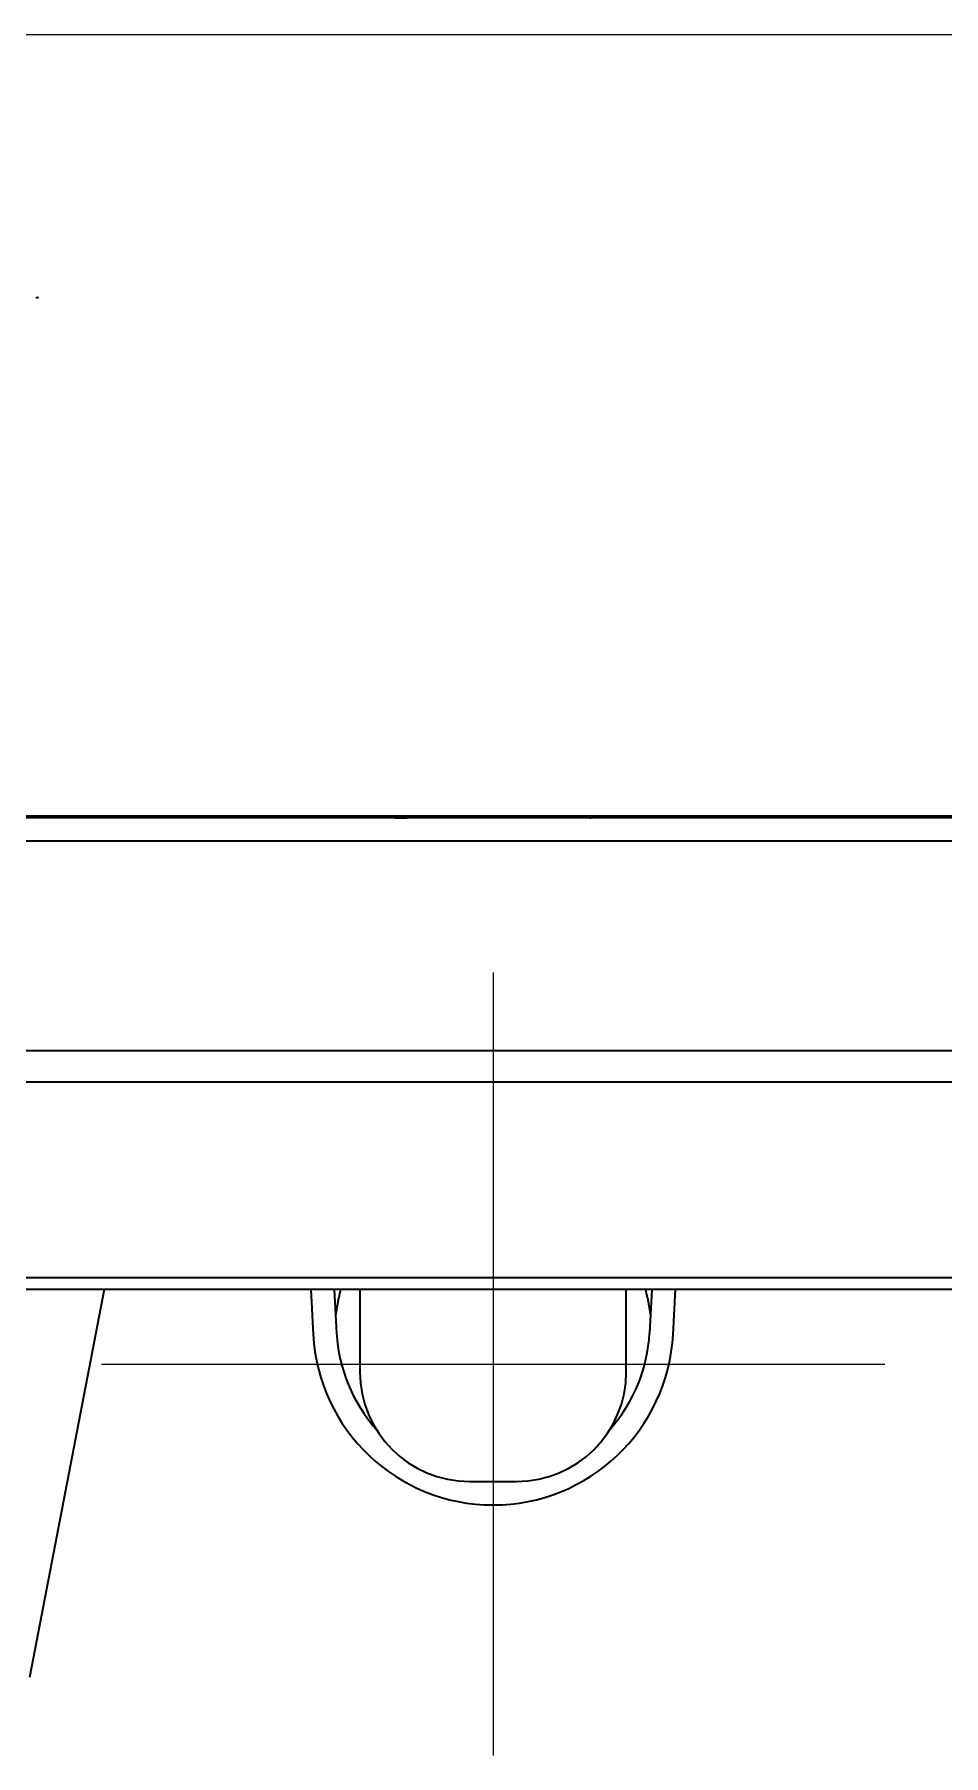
# Model space of a CAD drawing. Extents: x 6336 to 10269, y -393 to 3371.
# Drawn here: x 8744.5 to 8860.6, y 1281 to 1500.8 of the extents above; entities that cross this region are included whole.
import ezdxf

# ---------------------------------------------------------------- set-up
doc = ezdxf.new("R2010")
doc.units = 0
doc.header["$LTSCALE"] = 5
doc.layers.get('0').update_dxf_attribs({"linetype": 'CONTINUOUS', "lineweight": 0})
doc.layers.add('1', color=7, linetype='CONTINUOUS', true_color=0xffffff)

msp = doc.modelspace()

# ---------------------------------------------------------------- linework, layer by layer
at = {"color": 2}
msp.add_line((8639.57, 1500.83), (8966.57, 1500.83), dxfattribs=at)
at = {"color": 6}
for p, q in [((8803.07, 1381.03), (8803.07, 1281.03)), ((8753.07, 1331.03), (8853.07, 1331.03))]:
    msp.add_line(p, q, dxfattribs=at)
at = {"layer": '1', "color": 7, "linetype": 'Continuous', "lineweight": 35}
for p, q in [((9175.07, 1400.78), (8431.07, 1400.78)), ((8569.57, 1401.03), (9036.57, 1401.03)), ((8784.15, 1401.03), (8784.15, 1400.78)), ((8792.08, 1401.03), (8792.08, 1400.78)), ((8814.06, 1400.78), (8814.06, 1401.03)), ((8821.99, 1401.03), (8821.99, 1400.78)), ((9175.07, 1397.78), (8431.07, 1397.78)), ((9176.07, 1371.03), (8489.03, 1371.03)), ((9123.12, 1367.03), (8483.03, 1367.03)), ((8902.89, 1342.03), (8703.26, 1342.03)), ((8802.98, 1340.53), (8661.92, 1340.53)), ((8753.44, 1340.53), (8743.89, 1290.99)), ((8779.81, 1340.53), (8780.1, 1334.82)), ((8783.1, 1334.98), (8782.81, 1340.53)), ((8782.98, 1337.25), (8783.38, 1339.5)), ((8786.07, 1340.53), (8786.07, 1330.03)), ((8944.23, 1340.53), (8802.98, 1340.53)), ((8820.07, 1330.03), (8820.07, 1340.53)), ((8822.77, 1339.5), (8823.16, 1337.25)), ((8823.34, 1340.53), (8823.05, 1334.98)), ((8826.04, 1334.82), (8826.34, 1340.53)), ((8800.07, 1316.03), (8806.07, 1316.03))]:
    msp.add_line(p, q, dxfattribs=at)
for centre, radius, start, end in [((8790.58, 1401.28), 0.5, 270, 330.0001), ((8815.56, 1401.28, 0), 0.5, 209.985, 270), ((8803.07, 1336.03), 20, 166.995, 170), ((8803.07, 1336.03), 20, 10, 13.005), ((8803.07, 1336.03), 23, 183, 357), ((8803.07, 1336.03), 20, 183, 221.5573), ((8803.07, 1336.03), 20, 318.4427, 357), ((8800.07, 1330.03), 14, 180, 270), ((8806.07, 1330.03), 14, 270, 0)]:
    msp.add_arc(centre, radius, start, end, dxfattribs=at)
for points, weights, knots in [([(8744.77, 1467.22), (8744.77, 1467.22), (8744.76, 1467.23), (8744.77, 1467.23), (8744.78, 1467.24), (8744.78, 1467.24), (8744.79, 1467.24), (8744.82, 1467.25), (8744.84, 1467.25), (8744.88, 1467.25), (8744.9, 1467.25), (8744.92, 1467.25), (8744.93, 1467.25), (8744.94, 1467.24), (8744.96, 1467.24), (8744.96, 1467.24), (8744.97, 1467.23), (8744.97, 1467.22), (8744.98, 1467.22), (8744.97, 1467.21), (8744.97, 1467.2)], [0.507995433513, 0.385181602619, 0.385181602619, 0.507995433513, 0.489243473623, 0.489243473623, 0.507995433513, 0.507753725327, 0.507753725327, 0.507446144876, 0.507446144876, 0.507995433513, 0.503990334539, 0.503990334539, 0.507995433513, 0.479863009267, 0.479863009267, 0.507995433513, 0.453111751614, 0.453111751614, 0.507995433513], [0, 0, 0, 0, 0.083835, 0.083835, 0.083835, 0.196407, 0.196407, 0.196407, 0.446775, 0.446775, 0.679512, 0.679512, 0.679512, 0.843992, 0.843992, 0.843992, 0.930004, 0.930004, 0.930004, 1, 1, 1, 1]), ([(8744.97, 1467.2), (8744.96, 1467.2), (8744.95, 1467.19), (8744.94, 1467.19), (8744.93, 1467.18), (8744.91, 1467.18), (8744.9, 1467.18), (8744.88, 1467.18), (8744.87, 1467.18), (8744.85, 1467.19), (8744.84, 1467.19), (8744.82, 1467.19), (8744.81, 1467.2), (8744.79, 1467.2), (8744.78, 1467.21), (8744.77, 1467.22)], [0.507995433513, 0.497334855496, 0.497334855496, 0.507995433513, 0.505537963837, 0.505537963837, 0.507995433513, 0.506015165911, 0.506015165911, 0.507995433513, 0.506210538751, 0.506210538751, 0.507995433513, 0.506020777286, 0.506020777286, 0.507995433513], [0, 0, 0, 0, 0.157329, 0.157329, 0.157329, 0.356757, 0.356757, 0.356757, 0.582301, 0.582301, 0.582301, 0.810938, 0.810938, 0.810938, 1, 1, 1, 1])]:
    msp.add_rational_spline(points, weights, degree=3, knots=knots, dxfattribs=at)
msp.add_open_spline([(8790.73, 1400.8), (8790.73, 1400.8), (8790.79, 1400.79), (8791.08, 1400.79), (8791.54, 1400.79), (8791.89, 1400.78), (8792.08, 1400.78)], degree=3, knots=[0, 0, 0, 0, 0.230106, 0.484363, 0.741069, 1, 1, 1, 1], dxfattribs=at)

doc.saveas('drawing.dxf')
